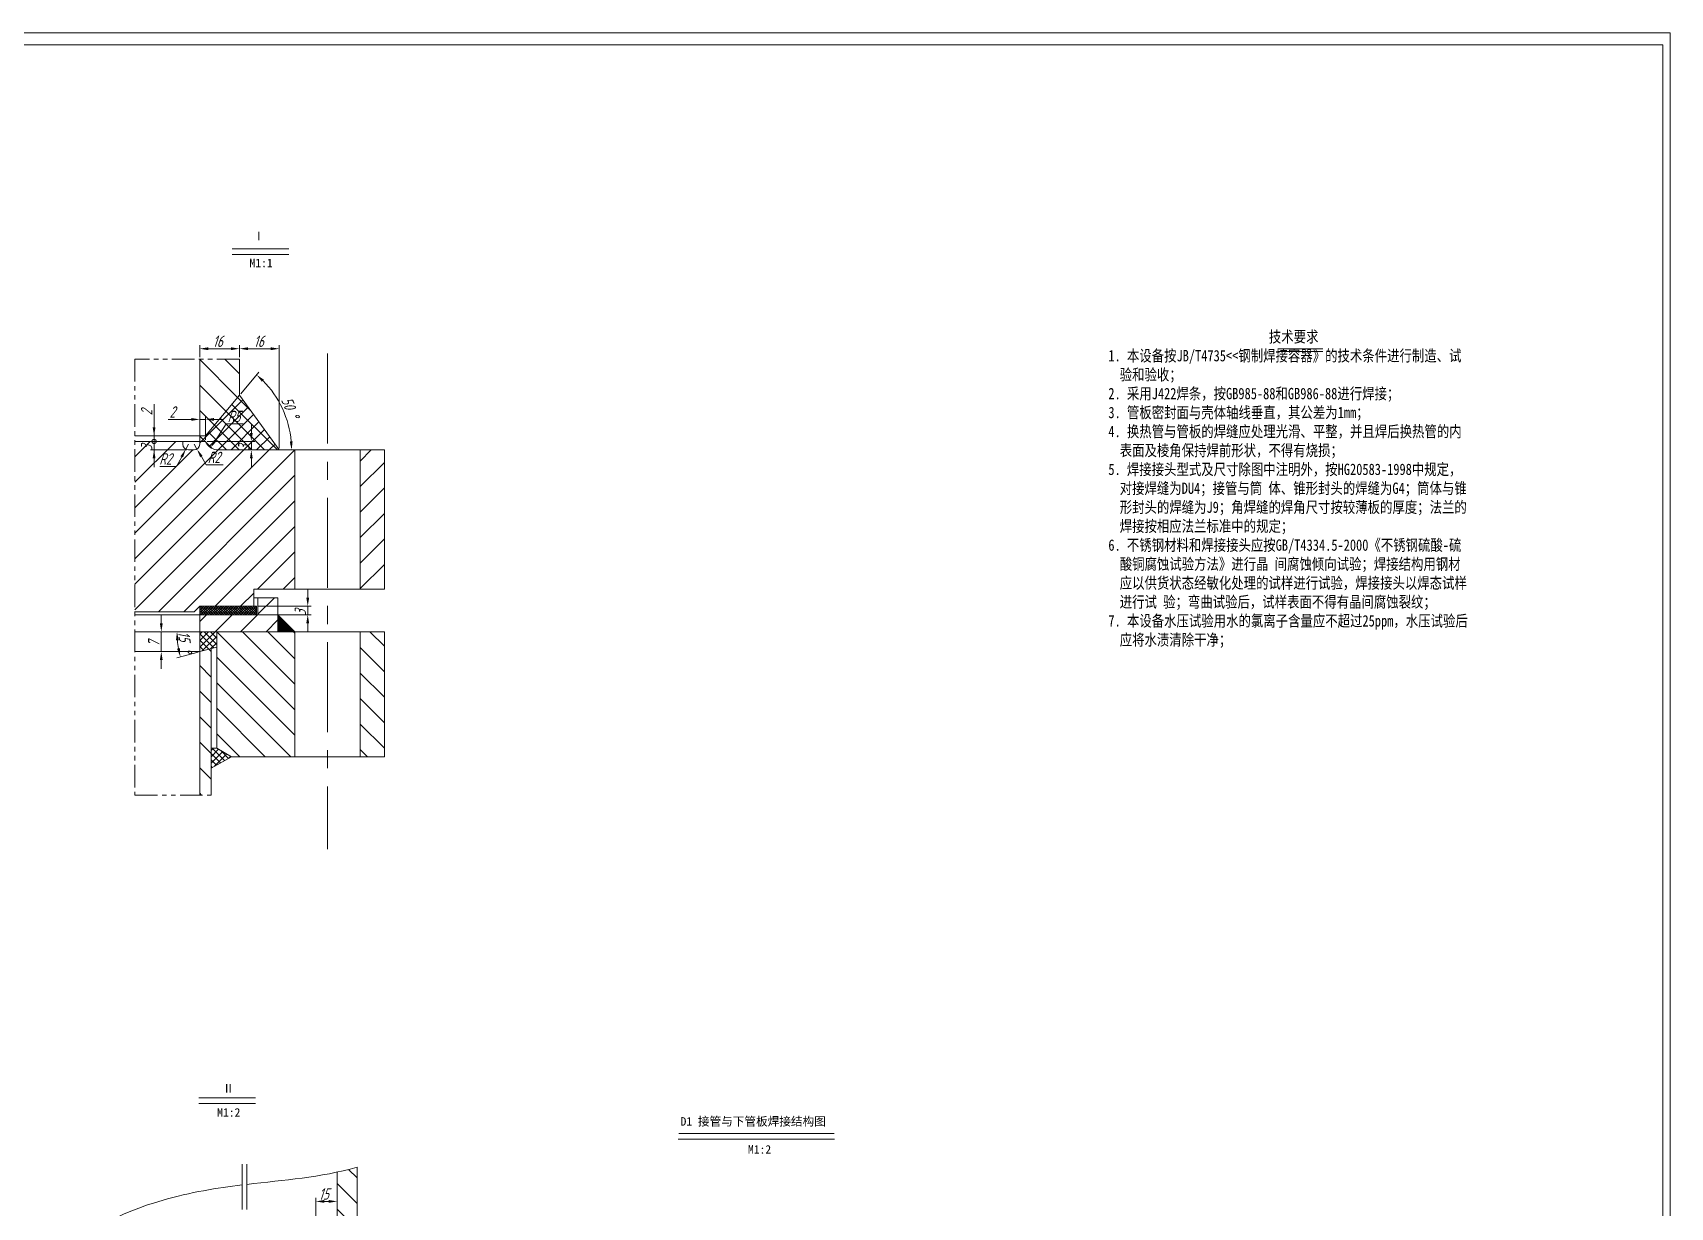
# Model space of a CAD drawing. Header units: inches. Extents: x 16 to 1170, y 5 to 1869.
# Drawn here: x 593 to 1170, y 1456 to 1869 of the extents above; entities that cross this region are included whole.
import ezdxf

# ---------------------------------------------------------------- set-up
doc = ezdxf.new("R2010")
doc.units = ezdxf.units.IN
doc.header["$MEASUREMENT"] = 0
doc.linetypes.add('CENTER', pattern=[50.8, 31.75, -6.35, 6.35, -6.35])
doc.linetypes.add('PHANTOM2', pattern=[31.75, 15.875, -3.175, 3.175, -3.175, 3.175, -3.175])
doc.layers.get('0').update_dxf_attribs({"lineweight": 0})
doc.layers.get('Defpoints').update_dxf_attribs({"lineweight": 0})
for name, color, linetype, lineweight in [('中心线', 111, 'CENTER', 0), ('剖面线', 250, 'Continuous', 0), ('双点划线', 5, 'PHANTOM2', 0), ('标注线', 20, 'Continuous', 0), ('粗实线', 7, 'Continuous', 0), ('细实线2', 130, 'Continuous', 0)]:
    doc.layers.add(name, color=color, linetype=linetype, lineweight=lineweight)
doc.styles.add('STYLE1', font='isocp3.shx', dxfattribs={"width": 0.8, "oblique": 18, "bigfont": 'hztxt3.shx'})
pattern_1 = [(45, (-940.966, -1583.347), (-4.490128, 4.490128), [])]
pattern_2 = [(135, (-940.966, -1583.347), (-4.490128, -4.490128), [])]

# ---------------------------------------------------------------- blocks, each defined once
blk = doc.blocks.new('_DotSmall')
at = {"color": 0, "linetype": 'ByBlock', "const_width": 0.5}
blk.add_lwpolyline([(-0.0625, 0, 1), (0.0625, 0, 1)], format="xyb", close=True, dxfattribs=at)

msp = doc.modelspace()

# ---------------------------------------------------------------- hatches: boundary and pattern name
at = {"layer": '剖面线'}
h = msp.add_hatch(dxfattribs=at)
h.set_pattern_fill('ANSI31', scale=2, angle=90, style=0)
h.set_pattern_definition(pattern_2)
h.paths.add_polyline_path([(665.828215, 1741.504394), (665.828215, 1754.206631), (651.828215, 1754.206631), (651.828215, 1727.203351), (653.828215, 1727.203351)])
h = msp.add_hatch(dxfattribs=at)
h.set_pattern_fill('ANSI37', style=0)
h.set_pattern_definition([(45, (-940.966, -1583.347), (-2.245064, 2.245064), []), (135, (-940.966, -1583.347), (-2.245064, -2.245064), [])])
h.paths.add_polyline_path([(679.828215, 1722.203351), (665.828215, 1741.504394), (653.828215, 1727.203351), (651.828215, 1727.203351), (651.828215, 1725.203351), (653.828215, 1725.203351, 0.2964388682), (658.378053, 1722.203351)])
h.paths.add_polyline_path([(664.359303, 1721.478495), (664.359303, 1725.928206), (670.359303, 1725.928206), (670.359303, 1721.478495)], flags=9)
h.paths.add_polyline_path([(660.775834, 1737.010637), (667.625545, 1737.010637), (667.625545, 1731.010637), (660.775834, 1731.010637)], flags=25)
h = msp.add_hatch(dxfattribs=at)
h.set_pattern_fill('ANSI31', scale=2, style=0)
h.set_pattern_definition(pattern_1)
h.paths.add_polyline_path([(629.010665, 1665.203351), (649.828215, 1665.203351), (651.828215, 1667.203351), (670.828215, 1667.203351), (670.828215, 1673.203351), (685.328215, 1673.203351), (685.328215, 1722.203351), (658.443621, 1722.203351, -0.3000089006), (653.828215, 1725.203351), (651.828215, 1725.203351), (651.828215, 1724.203351, -0.4142135624), (649.828215, 1722.203351), (647.828215, 1722.203351, -0.4142135624), (645.828215, 1724.203351), (645.828215, 1725.203351), (629.010665, 1725.203351)])
h.paths.add_polyline_path([(716.828215, 1722.203351), (708.328215, 1722.203351), (708.328215, 1673.203351), (716.828215, 1673.203351)])
h.paths.add_polyline_path([(630.118238, 1721.20934), (630.118238, 1726.197361), (636.118238, 1726.197361), (636.118238, 1721.20934)], flags=9)
h = msp.add_hatch(dxfattribs=at)
h.set_pattern_fill('ANSI31', scale=2, style=0)
h.set_pattern_definition(pattern_1)
h.paths.add_polyline_path([(679.328215, 1658.203351), (679.328215, 1670.203351), (672.328215, 1670.203351), (672.328215, 1664.203351), (651.828215, 1664.203351), (651.828215, 1658.203351)])
h = msp.add_hatch(dxfattribs=at)
h.set_pattern_fill('ANSI37', scale=5, style=0)
h.set_pattern_definition([(45, (-116.7723, 15.9359), (-0.44194174, 0.44194174), []), (135, (-116.7723, 15.9359), (-0.44194174, -0.44194174), [])])
h.paths.add_polyline_path([(651.828215, 1667.203351), (651.828215, 1664.203351), (671.828215, 1664.203351), (671.828215, 1667.203351)])
h = msp.add_hatch(dxfattribs=at)
h.set_pattern_fill('ANSI37', scale=2, style=0)
h.set_pattern_definition([(45, (-116.77227, 15.93593), (-0.176776695, 0.176776695), []), (135, (-116.77227, 15.93593), (-0.176776695, -0.176776695), [])])
h.paths.add_polyline_path([(679.328215, 1658.203351), (685.328215, 1658.203351), (679.328215, 1664.203351)])
h = msp.add_hatch(dxfattribs=at)
h.set_pattern_fill('ANSI37', scale=0.5, style=0)
h.set_pattern_definition([(45, (-940.966, -1583.3471), (-1.122532, 1.122532), []), (135, (-940.966, -1583.3471), (-1.122532, -1.122532), [])])
h.paths.add_polyline_path([(657.828215, 1652.811046), (657.828215, 1658.203351), (651.828215, 1658.203351), (651.828215, 1651.203351)])
h.paths.add_polyline_path([(657.828215, 1617.203351), (655.828215, 1617.203351), (655.828215, 1610.203351), (663.024367, 1614.203351)])
h = msp.add_hatch(dxfattribs=at)
h.set_pattern_fill('ANSI31', scale=2, angle=90, style=0)
h.set_pattern_definition(pattern_2)
h.paths.add_polyline_path([(685.328215, 1658.203351), (657.828215, 1658.203351), (657.828215, 1617.203351), (663.024367, 1614.203351), (685.328215, 1614.203351)])
h.paths.add_polyline_path([(716.828215, 1658.203351), (708.328215, 1658.203351), (708.328215, 1614.203351), (716.828215, 1614.203351)])
h = msp.add_hatch(dxfattribs=at)
h.set_pattern_fill('ANSI31', scale=2, angle=90, style=0)
h.set_pattern_definition(pattern_2)
h.paths.add_polyline_path([(655.828215, 1652.275148), (651.828215, 1651.203351), (651.828215, 1600.705835), (655.828215, 1600.705835)])
h = msp.add_hatch(dxfattribs=at)
h.set_pattern_fill('ANSI31', scale=2, angle=90, style=0)
h.set_pattern_definition([(135, (-957.938, -1628.504), (-4.490128, -4.490128), [])])
edge = h.paths.add_edge_path()
edge.add_spline(control_points=[(707.189524, 1469.682519), (704.837436, 1469.021965), (702.507009, 1468.454192), (700.189524, 1467.958213)], knot_values=[0, 0, 0, 0, 7.3292455734, 7.3292455734, 7.3292455734, 7.3292455734], degree=3, periodic=0)
edge.add_line((700.189524, 1467.958213), (700.189524, 1404.068372))
edge.add_spline(control_points=[(700.189524, 1404.068372), (702.516357, 1403.707378), (704.837757, 1403.385587), (707.189524, 1403.350883)], knot_values=[216.2086802367, 216.2086802367, 216.2086802367, 216.2086802367, 223.2647474367, 223.2647474367, 223.2647474367, 223.2647474367], degree=3, periodic=0)
edge.add_line((707.189524, 1403.350883), (707.189524, 1469.682519))

# ---------------------------------------------------------------- linework, layer by layer
at = {"layer": 'Defpoints'}
msp.add_line((1031.470495, 1757.81572), (1047.224747, 1757.81572), dxfattribs=at)
at = {"layer": '中心线'}
msp.add_line((696.828215, 1756.179752), (696.828215, 1581.668174), dxfattribs=at)
at = {"layer": '双点划线', "ltscale": 0.5}
msp.add_lwpolyline([(665.828215, 1754.206631), (629.010665, 1754.206631), (629.010665, 1600.705835), (655.828215, 1600.705835)], dxfattribs=at)
at = {"layer": '双点划线'}
for points in [[(666.741418, 1470.731191), (666.741418, 1450.128517), (669.979086, 1449.260986), (663.503749, 1447.525924), (666.741418, 1446.658394), (666.741418, 1420.483926), (669.979086, 1419.616395), (663.503749, 1417.881334), (666.741418, 1417.013803), (666.741418, 1396.747419)], [(668.423082, 1470.731191), (668.423082, 1450.128517), (671.660751, 1449.260986), (665.185413, 1447.525924), (668.423082, 1446.658394), (668.423082, 1420.483926), (671.660751, 1419.616395), (665.185413, 1417.881334), (668.423082, 1417.013803), (668.423082, 1396.747419)]]:
    msp.add_lwpolyline(points, dxfattribs=at)
at = {"layer": '标注线'}
for p, q in [((651.828215, 1754.831631), (651.828215, 1759.102265)), ((665.828215, 1754.831631), (665.828215, 1759.102265)), ((665.828215, 1754.831631), (665.828215, 1759.102265)), ((679.828215, 1722.828351), (679.828215, 1759.102265)), ((654.828215, 1757.852265), (662.828215, 1757.852265)), ((668.828215, 1757.852265), (676.828215, 1757.852265)), ((666.229957, 1741.983172), (672.626398, 1749.606153)), ((635.743238, 1730.203351), (635.743238, 1738.271542)), ((648.828215, 1732.961458), (640.760023, 1732.961458)), ((651.828215, 1725.828351), (651.828215, 1734.211458)), ((653.828215, 1732.961458), (651.828215, 1732.961458)), ((653.828215, 1725.828351), (653.828215, 1734.211458)), ((656.828215, 1732.961458), (659.828215, 1732.961458)), ((661.150834, 1731.385637), (657.314839, 1725.530286)), ((667.131636, 1731.385637), (661.150834, 1731.385637)), ((669.984303, 1728.203351), (669.984303, 1731.203351)), ((651.203215, 1727.203351), (634.493238, 1727.203351)), ((640.001499, 1725.203351), (634.493238, 1725.203351)), ((651.203215, 1725.203351), (634.493238, 1725.203351)), ((635.743238, 1725.203351), (635.743238, 1728.203351)), ((635.743238, 1725.203351), (635.743238, 1727.203351)), ((635.743238, 1722.203351), (635.743238, 1725.203351)), ((635.743238, 1725.203351), (635.743238, 1719.203351)), ((647.828215, 1724.203351), (646.890259, 1722.436931)), ((649.828215, 1724.203351), (650.850209, 1722.484186)), ((654.453215, 1725.203351), (671.234303, 1725.203351)), ((669.984303, 1725.203351), (669.984303, 1722.203351)), ((647.203215, 1722.203351), (634.493238, 1722.203351)), ((635.743238, 1719.203351), (635.743238, 1716.203351)), ((645.483325, 1719.787301), (643.694781, 1716.418997)), ((652.383201, 1719.905439), (654.135468, 1716.957834)), ((665.108191, 1722.203351), (671.234303, 1722.203351)), ((669.984303, 1719.203351), (669.984303, 1716.203351)), ((643.694781, 1716.418997), (637.713979, 1716.418997)), ((654.135468, 1716.957834), (660.116271, 1716.957834)), ((689.840679, 1670.203351), (689.840679, 1673.203351)), ((672.453215, 1667.203351), (691.090679, 1667.203351)), ((689.840679, 1664.203351), (689.840679, 1667.203351)), ((638.28409, 1661.203351), (638.28409, 1664.203351)), ((672.453215, 1664.203351), (691.090679, 1664.203351)), ((689.840679, 1661.203351), (689.840679, 1658.203351)), ((638.28409, 1651.203351), (638.28409, 1658.203351)), ((638.600677, 1658.203351), (639.53409, 1658.203351)), ((638.600677, 1651.203351), (639.53409, 1651.203351)), ((651.224511, 1651.041589), (643.766047, 1649.0431)), ((638.28409, 1648.203351), (638.28409, 1645.203351)), ((692.689524, 1448.794491), (692.689524, 1458.889998)), ((700.189524, 1456.35214), (700.189524, 1458.889998)), ((695.689524, 1457.639998), (697.189524, 1457.639998))]:
    msp.add_line(p, q, dxfattribs=at)
for centre, radius, start, end in [((649.632716, 1722.203351), 34.521818, 4.980660909, 45.019339091), ((677.95257, 1658.203351), 34.142493, 185.036031812, 189.963968188)]:
    msp.add_arc(centre, radius, start, end, dxfattribs=at)
for points in [[(654.828215, 1758.352265), (654.828215, 1757.352265), (651.828215, 1757.852265)], [(662.828215, 1758.352265), (662.828215, 1757.352265), (665.828215, 1757.852265)], [(668.828215, 1758.352265), (668.828215, 1757.352265), (665.828215, 1757.852265)], [(676.828215, 1758.352265), (676.828215, 1757.352265), (679.828215, 1757.852265)], [(673.697355, 1746.253505), (674.37282, 1746.990896), (671.822913, 1748.648598)], [(635.243238, 1730.203351), (636.243238, 1730.203351), (635.743238, 1727.203351)], [(648.828215, 1733.461458), (648.828215, 1732.461458), (651.828215, 1732.961458)], [(656.828215, 1733.461458), (656.828215, 1732.461458), (653.828215, 1732.961458)], [(656.896599, 1725.804285), (657.733078, 1725.256286), (655.670841, 1723.020849)], [(669.484303, 1728.203351), (670.484303, 1728.203351), (669.984303, 1725.203351)], [(684.52371, 1725.222243), (683.524655, 1725.178792), (684.154535, 1722.203351)], [(635.243238, 1719.203351), (636.243238, 1719.203351), (635.743238, 1722.203351)], [(645.04172, 1720.02179), (645.92493, 1719.552812), (646.890259, 1722.436931)], [(652.812992, 1720.160938), (651.95341, 1719.649941), (650.850209, 1722.484186)], [(669.484303, 1719.203351), (670.484303, 1719.203351), (669.984303, 1722.203351)], [(689.340679, 1670.203351), (690.340679, 1670.203351), (689.840679, 1667.203351)], [(637.78409, 1661.203351), (638.78409, 1661.203351), (638.28409, 1658.203351)], [(689.340679, 1661.203351), (690.340679, 1661.203351), (689.840679, 1664.203351)], [(643.44236, 1655.184281), (644.441395, 1655.228214), (643.810077, 1658.203351)], [(637.78409, 1648.203351), (638.78409, 1648.203351), (638.28409, 1651.203351)], [(644.813238, 1652.403782), (643.836874, 1652.187649), (644.973454, 1649.366623)], [(695.689524, 1458.139998), (695.689524, 1457.139998), (692.689524, 1457.639998)], [(697.189524, 1458.139998), (697.189524, 1457.139998), (700.189524, 1457.639998)]]:
    msp.add_solid(points, dxfattribs=at)
at = {"layer": '粗实线'}
for p, q in [((663.235636, 1793.022569), (683.211351, 1793.022569)), ((651.828215, 1754.206631), (651.828215, 1725.203351)), ((665.828215, 1754.206631), (665.828215, 1741.504394)), ((653.828215, 1727.203351), (665.828215, 1741.504394)), ((665.828215, 1741.504394), (679.828215, 1722.203351)), ((629.010665, 1727.203351), (653.828215, 1727.203351)), ((629.010665, 1725.203351), (653.828215, 1725.203351)), ((645.828215, 1725.203351), (645.828215, 1724.203351)), ((651.828215, 1725.203351), (651.828215, 1724.203351)), ((647.828215, 1722.203351), (649.828215, 1722.203351)), ((658.378053, 1722.203351), (716.828215, 1722.203351)), ((685.328215, 1722.203351), (685.328215, 1673.203351)), ((708.328215, 1722.203351), (708.328215, 1673.203351)), ((716.828215, 1722.203351), (716.828215, 1673.203351)), ((670.828215, 1673.203351), (716.828215, 1673.203351)), ((670.828215, 1667.203351), (670.828215, 1673.203351)), ((651.828215, 1667.203351), (649.828215, 1665.203351)), ((651.828215, 1667.203351), (651.828215, 1600.705835)), ((651.828215, 1667.203351), (671.828215, 1667.203351)), ((670.828215, 1670.203351), (679.328215, 1670.203351)), ((671.828215, 1667.203351), (671.828215, 1664.203351)), ((672.328215, 1670.203351), (672.328215, 1664.203351)), ((679.328215, 1670.203351), (679.328215, 1658.203351)), ((629.010665, 1665.203351), (649.828215, 1665.203351)), ((629.010665, 1664.203351), (672.328215, 1664.203351)), ((679.328215, 1664.203351), (685.328215, 1658.203351)), ((629.010665, 1658.203351), (716.828215, 1658.203351)), ((657.828215, 1658.203351), (657.828215, 1617.203351)), ((685.328215, 1658.203351), (685.328215, 1614.203351)), ((708.328215, 1658.203351), (708.328215, 1614.203351)), ((716.828215, 1658.203351), (716.828215, 1614.203351)), ((629.010665, 1651.203351), (651.828215, 1651.203351)), ((651.828215, 1651.203351), (657.828215, 1652.811046)), ((655.828215, 1652.275148), (655.828215, 1600.705835)), ((655.828215, 1617.203351), (657.828215, 1617.203351)), ((657.828215, 1617.203351), (663.024367, 1614.203351)), ((663.024367, 1614.203351), (655.828215, 1610.203351)), ((663.024367, 1614.203351), (716.828215, 1614.203351)), ((651.471049, 1494.158964), (671.446765, 1494.158964)), ((820.539653, 1481.51268), (875.136988, 1481.51268)), ((700.189524, 1467.958213), (700.189524, 1404.068372)), ((707.189524, 1469.682519), (707.189524, 1403.350883))]:
    msp.add_line(p, q, dxfattribs=at)
at = {"layer": '粗实线', "color": 7}
for points in [[(1169.559893, 1869.092267), (16.48942, 1869.092267), (16.48942, 5.125825), (1169.559893, 5.125825)], [(19.119851, 9.377981), (1166.929462, 9.377981), (1166.929462, 1864.840111), (19.119851, 1864.840111)]]:
    msp.add_lwpolyline(points, close=True, dxfattribs=at)
at = {"layer": '粗实线'}
for centre, radius, start, end in [((647.828215, 1724.203351), 2, 180, 270), ((649.828215, 1724.203351), 2, 270, 0), ((658.410837, 1727.203243), 5, 203.57683464, 270.375683023)]:
    msp.add_arc(centre, radius, start, end, dxfattribs=at)
at = {"layer": '细实线2'}
for p, q in [((663.235636, 1791.022569), (683.211351, 1791.022569)), ((1031.470495, 1756.887013), (1047.224747, 1756.923177)), ((651.471049, 1492.158964), (671.446765, 1492.158964)), ((820.268019, 1479.51268), (875.272805, 1479.51268))]:
    msp.add_line(p, q, dxfattribs=at)
at = {"layer": '细实线2', "color": 7}
msp.add_open_spline([(707.189524, 1469.682519), (694.097558, 1466.005808), (681.6767, 1465.203582), (668.423082, 1463.656854)], degree=3, dxfattribs=at)
msp.add_open_spline([(666.741418, 1463.456887), (657.902718, 1462.385109), (635.280631, 1458.792147), (596.317946, 1441.44173), (624.401763, 1400.570324), (650.161352, 1402.547091), (666.741418, 1404.079707)], degree=3, knots=[42.5160821822, 42.5160821822, 42.5160821822, 42.5160821822, 69.5731904205, 108.8101683824, 136.0260607571, 183.6225021846, 183.6225021846, 183.6225021846, 183.6225021846], dxfattribs=at)

# ---------------------------------------------------------------- block references
at = {"layer": '标注线', "xscale": 3, "yscale": 3, "zscale": 3}
for rotation in [270, 90]:
    msp.add_blockref('_DotSmall', (635.743238, 1725.203351), dxfattribs=dict(at, rotation=rotation))

# ---------------------------------------------------------------- texts
at = {"layer": '标注线', "color": 4, "style": 'STYLE1', "oblique": 18, "width": 0.8}
for s, p in [('16', (656.39336, 1758.477265)), ('16', (670.824798, 1758.477265)), ('2', (641.153912, 1733.586458)), ('R5', (661.615834, 1732.010637)), ('R2', (637.553979, 1717.043997)), ('R2', (654.600468, 1717.582834)), ('15', (693.737678, 1458.264998))]:
    msp.add_text(s, height=4, dxfattribs=at).set_placement(p)
for s, rotation, p in [('2', 90, (635.118238, 1734.406295)), ('50', 292.483029197, (680.373053, 1739.836182)), ('°', 292.483029197, (682.596647, 1734.463452)), ('3', 90, (635.118238, 1721.942674)), ('3', 90, (669.359303, 1721.942674)), ('3', 90, (689.215679, 1663.942674)), ('7', 90, (637.65909, 1652.932116)), ('15', 277.865077542, (644.130488, 1658.104161)), ('°', 277.865077542, (644.924198, 1652.358477))]:
    msp.add_text(s, height=4, rotation=rotation, dxfattribs=at).set_placement(p)
at = {"layer": '标注线', "insert": (967.728407, 1764.072733), "char_height": 4, "width": 130.3642459, "attachment_point": 1}
msp.add_mtext('\\W0.8;{\\Fgbenor.shx,gbcbig.shx|c134;\\C0; \\fSimSun|b0|i0|c134|p2;                           技术要求\\P\\pi-4,l8,t21.338,96;1. 本设备按JB/T4735<<钢制焊接容器》的技术条件进行制造、试验和验收；\\P\\pi-4.2824,l8.2812,t21.338;2. 采用J422焊条，按GB985-88和GB986-88进行焊接； \\P3. 管板密封面与壳体轴线垂直，其公差为1mm； \\P\\pi-4,l8;4. 换热管与管板的焊缝应处理光滑、平整，并且焊后换热管的内表面及棱角保持焊前形状，不得有烧损； \\P5. 焊接接头型式及尺寸除图中注明外，按HG20583-1998中规定，对接焊缝为DU4；接管与筒 体、锥形封头的焊缝为G4；筒体与锥形封头的焊缝为J9；角焊缝的焊角尺寸按较薄板的厚度；法兰的 焊接按相应法兰标准中的规定； \\P6. 不锈钢材料和焊接接头应按GB/T4334.5-2000《不锈钢硫酸-硫酸铜腐蚀试验方法》进行晶 间腐蚀倾向试验；焊接结构用钢材应以供货状态经敏化处理的试样进行试验，焊接接头以焊态试样进行试 验；弯曲试验后，试样表面不得有晶间腐蚀裂纹； \\P7. 本设备水压试验用水的氯离子含量应不超过25ppm，水压试验后应将水渍清除干净； }', dxfattribs=at)
at = {"layer": '粗实线', "color": 7, "char_height": 3, "width": 66.88, "attachment_point": 1}
for s, insert in [('{\\fSimSun|b0|i0|c134|p2;Ⅰ}', (670.54739, 1798.990986)), ('{\\fSimSun|b0|i0|c134|p2;M1:1}', (669.350842, 1789.542557)), ('{\\fSimSun|b0|i0|c134|p2;Ⅱ}', (659.855835, 1498.963498)), ('{\\fSimSun|b0|i0|c134|p2;M1:2}', (657.956299, 1490.470686)), ('{\\fSimSun|b0|i0|c134|p2;D1 接管与下管板焊接结构图}', (821.11314, 1487.312728)), ('{\\fSimSun|b0|i0|c134|p2;M1:2}', (844.83943, 1477.449884))]:
    msp.add_mtext(s, dxfattribs=dict(at, insert=insert))

doc.saveas('drawing.dxf')
